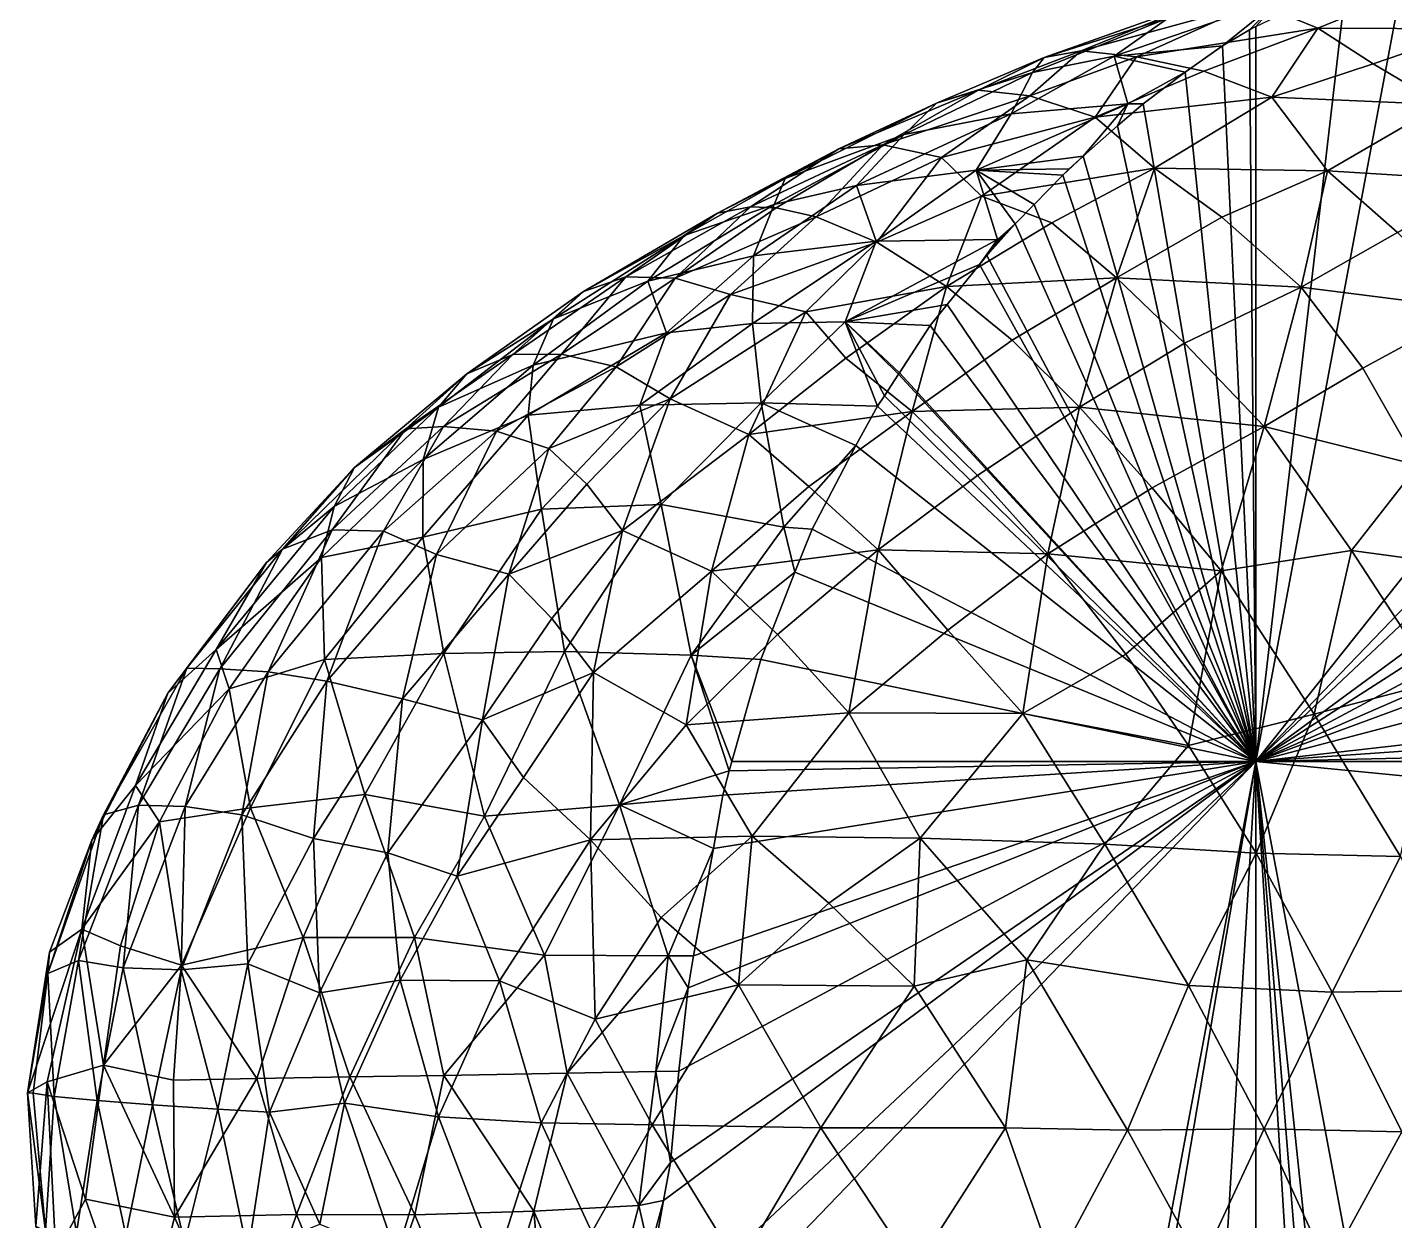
# Model space of a CAD drawing. Extents: x 373697 to 374058, y 6959904 to 6960301.
# Drawn here: x 373979.6 to 374024.1, y 6960041.69 to 6960080.53 of the extents above; entities that cross this region are included whole.
import ezdxf

# ---------------------------------------------------------------- set-up
doc = ezdxf.new("R2010")
doc.units = 0
doc.layers.add('Bht_Fk', color=7, linetype='CONTINUOUS')

msp = doc.modelspace()

# ---------------------------------------------------------------- linework, layer by layer
at = {"layer": 'Bht_Fk'}
for points in [[(374022.524, 6960081.968, 231.517), (374024.465, 6960082.642, 231.517), (374019.579, 6960056.629, 231.517)], [(374024.465, 6960082.642, 231.517), (374037.906, 6960079.64, 231.517), (374019.579, 6960056.629, 231.517)], [(374019.579, 6960080.549, 231.517), (374022.524, 6960081.968, 231.517), (374019.579, 6960056.629, 231.517)], [(374021.604, 6960080.503, 224.586), (374025.244, 6960081.998, 227.292), (374019.596, 6960081.308, 225.586)], [(374021.604, 6960080.503, 224.586), (374026.742, 6960080.475, 226.036), (374025.244, 6960081.998, 227.292)], [(374017.961, 6960081.414, 226.845), (374012.692, 6960079.549, 225.256), (374013.896, 6960079.765, 223.89)], [(374016.737, 6960080.832, 228.178), (374012.692, 6960079.549, 225.256), (374017.961, 6960081.414, 226.845)], [(374017.961, 6960081.414, 226.845), (374013.896, 6960079.765, 223.89), (374019.596, 6960081.308, 225.586)], [(374020.387, 6960081.452, 230.885), (374018.496, 6960079.922, 231.517), (374014.977, 6960079.587, 228.913)], [(374020.387, 6960081.452, 230.885), (374014.977, 6960079.587, 228.913), (374016.737, 6960080.832, 228.178)], [(374020.387, 6960081.452, 230.885), (374019.379, 6960080.441, 231.517), (374018.496, 6960079.922, 231.517)], [(374019.579, 6960080.549, 231.517), (374019.379, 6960080.441, 231.517), (374020.387, 6960081.452, 230.885)], [(374013.896, 6960079.765, 223.89), (374015.701, 6960079.563, 222.936), (374019.596, 6960081.308, 225.586)], [(374015.701, 6960079.563, 222.936), (374021.604, 6960080.503, 224.586), (374019.596, 6960081.308, 225.586)], [(374016.737, 6960080.832, 228.178), (374012.313, 6960079.053, 226.858), (374012.692, 6960079.549, 225.256)], [(374014.977, 6960079.587, 228.913), (374012.313, 6960079.053, 226.858), (374016.737, 6960080.832, 228.178)], [(374015.701, 6960079.563, 222.936), (374017.887, 6960079.104, 222.447), (374021.604, 6960080.503, 224.586)], [(374020.108, 6960078.253, 222.137), (374021.604, 6960080.503, 224.586), (374017.887, 6960079.104, 222.447)], [(374019.579, 6960080.549, 231.517), (374019.579, 6960056.629, 231.517), (374019.379, 6960080.441, 231.517)], [(374023.404, 6960079.34, 223.916), (374021.604, 6960080.503, 224.586), (374020.108, 6960078.253, 222.137)], [(374021.604, 6960080.503, 224.586), (374023.404, 6960079.34, 223.916), (374026.742, 6960080.475, 226.036)], [(374025.634, 6960078.014, 223.735), (374026.742, 6960080.475, 226.036), (374023.404, 6960079.34, 223.916)], [(374019.379, 6960080.441, 231.517), (374019.579, 6960056.629, 231.517), (374018.496, 6960079.922, 231.517)], [(374012.692, 6960079.549, 225.256), (374010.561, 6960078.486, 222.646), (374013.896, 6960079.765, 223.89)], [(374012.233, 6960078.292, 221.459), (374013.896, 6960079.765, 223.89), (374010.561, 6960078.486, 222.646)], [(374011.624, 6960077.708, 228.38), (374014.977, 6960079.587, 228.913), (374015.416, 6960078.039, 231.169)], [(374012.313, 6960079.053, 226.858), (374014.977, 6960079.587, 228.913), (374011.624, 6960077.708, 228.38)], [(374012.233, 6960078.292, 221.459), (374015.701, 6960079.563, 222.936), (374013.896, 6960079.765, 223.89)], [(374018.496, 6960079.922, 231.517), (374017.287, 6960079.071, 231.517), (374014.977, 6960079.587, 228.913)], [(374017.287, 6960079.071, 231.517), (374015.416, 6960078.039, 231.169), (374014.977, 6960079.587, 228.913)], [(374017.287, 6960079.071, 231.517), (374018.496, 6960079.922, 231.517), (374019.579, 6960056.629, 231.517)], [(374037.906, 6960079.64, 231.517), (374039.896, 6960077.748, 231.517), (374019.579, 6960056.629, 231.517)], [(374009.194, 6960078.058, 224.254), (374010.561, 6960078.486, 222.646), (374012.692, 6960079.549, 225.256)], [(374009.194, 6960078.058, 224.254), (374012.692, 6960079.549, 225.256), (374012.313, 6960079.053, 226.858)], [(374014.356, 6960077.599, 220.573), (374015.701, 6960079.563, 222.936), (374012.233, 6960078.292, 221.459)], [(374017.887, 6960079.104, 222.447), (374015.701, 6960079.563, 222.936), (374014.356, 6960077.599, 220.573)], [(374020.108, 6960078.253, 222.137), (374025.634, 6960078.014, 223.735), (374023.404, 6960079.34, 223.916)], [(374008.143, 6960077.042, 225.634), (374012.313, 6960079.053, 226.858), (374011.624, 6960077.708, 228.38)], [(374012.313, 6960079.053, 226.858), (374008.143, 6960077.042, 225.634), (374009.194, 6960078.058, 224.254)], [(374014.356, 6960077.599, 220.573), (374020.108, 6960078.253, 222.137), (374017.887, 6960079.104, 222.447)], [(374015.912, 6960078.032, 231.517), (374015.416, 6960078.039, 231.169), (374017.287, 6960079.071, 231.517)], [(374017.287, 6960079.071, 231.517), (374019.579, 6960056.629, 231.517), (374015.912, 6960078.032, 231.517)], [(374009.194, 6960078.058, 224.254), (374006.008, 6960076.573, 221.671), (374010.561, 6960078.486, 222.646)], [(374006.008, 6960076.573, 221.671), (374007.447, 6960076.698, 220.339), (374010.561, 6960078.486, 222.646)], [(374007.447, 6960076.698, 220.339), (374012.233, 6960078.292, 221.459), (374010.561, 6960078.486, 222.646)], [(374007.447, 6960076.698, 220.339), (374009.353, 6960076.294, 219.192), (374012.233, 6960078.292, 221.459)], [(374009.353, 6960076.294, 219.192), (374014.356, 6960077.599, 220.573), (374012.233, 6960078.292, 221.459)], [(374016.284, 6960075.947, 219.526), (374020.108, 6960078.253, 222.137), (374014.356, 6960077.599, 220.573)], [(374016.284, 6960075.947, 219.526), (374021.914, 6960075.851, 221.081), (374020.108, 6960078.253, 222.137)], [(374021.914, 6960075.851, 221.081), (374025.634, 6960078.014, 223.735), (374020.108, 6960078.253, 222.137)], [(374004.264, 6960075.602, 222.755), (374006.008, 6960076.573, 221.671), (374009.194, 6960078.058, 224.254)], [(374008.143, 6960077.042, 225.634), (374004.264, 6960075.602, 222.755), (374009.194, 6960078.058, 224.254)], [(374015.416, 6960078.039, 231.169), (374013.968, 6960076.33, 231.517), (374010.484, 6960075.873, 229.346)], [(374010.484, 6960075.873, 229.346), (374011.624, 6960077.708, 228.38), (374015.416, 6960078.039, 231.169)], [(374015.416, 6960078.039, 231.169), (374015.085, 6960077.323, 231.517), (374013.968, 6960076.33, 231.517)], [(374015.912, 6960078.032, 231.517), (374015.085, 6960077.323, 231.517), (374015.416, 6960078.039, 231.169)], [(374015.912, 6960078.032, 231.517), (374019.579, 6960056.629, 231.517), (374015.085, 6960077.323, 231.517)], [(374021.914, 6960075.851, 221.081), (374027.01, 6960075.547, 222.895), (374025.634, 6960078.014, 223.735)], [(374011.624, 6960077.708, 228.38), (374010.484, 6960075.873, 229.346), (374006.589, 6960075.379, 226.427)], [(374006.589, 6960075.379, 226.427), (374008.143, 6960077.042, 225.634), (374011.624, 6960077.708, 228.38)], [(374009.353, 6960076.294, 219.192), (374010.659, 6960075.031, 217.956), (374014.356, 6960077.599, 220.573)], [(374010.659, 6960075.031, 217.956), (374016.284, 6960075.947, 219.526), (374014.356, 6960077.599, 220.573)], [(374040.766, 6960076.585, 231.517), (374019.579, 6960056.629, 231.517), (374039.896, 6960077.748, 231.517)], [(374008.143, 6960077.042, 225.634), (374003.908, 6960074.763, 224.336), (374004.264, 6960075.602, 222.755)], [(374006.589, 6960075.379, 226.427), (374003.908, 6960074.763, 224.336), (374008.143, 6960077.042, 225.634)], [(374015.085, 6960077.323, 231.517), (374019.579, 6960056.629, 231.517), (374013.968, 6960076.33, 231.517)], [(374004.264, 6960075.602, 222.755), (374002.061, 6960074.474, 220.019), (374006.008, 6960076.573, 221.671)], [(374003.14, 6960074.681, 219.037), (374006.008, 6960076.573, 221.671), (374002.061, 6960074.474, 220.019)], [(374003.14, 6960074.681, 219.037), (374007.447, 6960076.698, 220.339), (374006.008, 6960076.573, 221.671)], [(374003.14, 6960074.681, 219.037), (374003.976, 6960074.651, 218.4), (374007.447, 6960076.698, 220.339)], [(374005.278, 6960074.36, 217.566), (374007.447, 6960076.698, 220.339), (374003.976, 6960074.651, 218.4)], [(374005.278, 6960074.36, 217.566), (374009.353, 6960076.294, 219.192), (374007.447, 6960076.698, 220.339)], [(374019.579, 6960056.629, 231.517), (374040.766, 6960076.585, 231.517), (374042.714, 6960073.637, 231.517)], [(374007.247, 6960073.534, 216.557), (374009.353, 6960076.294, 219.192), (374005.278, 6960074.36, 217.566)], [(374007.247, 6960073.534, 216.557), (374010.659, 6960075.031, 217.956), (374009.353, 6960076.294, 219.192)], [(374010.484, 6960075.873, 229.346), (374013.968, 6960076.33, 231.517), (374013.512, 6960075.925, 231.517)], [(374013.512, 6960075.925, 231.517), (374013.968, 6960076.33, 231.517), (374013.307, 6960075.717, 231.517)], [(374013.968, 6960076.33, 231.517), (374019.579, 6960056.629, 231.517), (374013.307, 6960075.717, 231.517)], [(374000.976, 6960073.747, 221.782), (374002.061, 6960074.474, 220.019), (374004.264, 6960075.602, 222.755)], [(374000.976, 6960073.747, 221.782), (374004.264, 6960075.602, 222.755), (374003.908, 6960074.763, 224.336)], [(374006.589, 6960075.379, 226.427), (374010.484, 6960075.873, 229.346), (374007.23, 6960073.562, 228.669)], [(374007.23, 6960073.562, 228.669), (374010.484, 6960075.873, 229.346), (374011.172, 6960073.618, 231.467)], [(374013.512, 6960075.925, 231.517), (374013.307, 6960075.717, 231.517), (374010.484, 6960075.873, 229.346)], [(374012.368, 6960074.764, 231.517), (374011.747, 6960074.132, 231.517), (374010.484, 6960075.873, 229.346)], [(374013.307, 6960075.717, 231.517), (374012.368, 6960074.764, 231.517), (374010.484, 6960075.873, 229.346)], [(374011.747, 6960074.132, 231.517), (374011.172, 6960073.618, 231.467), (374010.484, 6960075.873, 229.346)], [(374010.659, 6960075.031, 217.956), (374012.946, 6960074.168, 217.625), (374016.284, 6960075.947, 219.526)], [(374013.307, 6960075.717, 231.517), (374019.579, 6960056.629, 231.517), (374012.368, 6960074.764, 231.517)], [(374015.044, 6960072.371, 217.083), (374016.284, 6960075.947, 219.526), (374012.946, 6960074.168, 217.625)], [(374018.479, 6960074.345, 219.12), (374016.284, 6960075.947, 219.526), (374015.044, 6960072.371, 217.083)], [(374016.284, 6960075.947, 219.526), (374018.479, 6960074.345, 219.12), (374021.914, 6960075.851, 221.081)], [(374021.063, 6960072.068, 218.921), (374021.914, 6960075.851, 221.081), (374018.479, 6960074.345, 219.12)], [(374024.194, 6960073.849, 220.909), (374021.914, 6960075.851, 221.081), (374021.063, 6960072.068, 218.921)], [(374024.194, 6960073.849, 220.909), (374027.01, 6960075.547, 222.895), (374021.914, 6960075.851, 221.081)], [(374003.236, 6960073.087, 225.722), (374006.589, 6960075.379, 226.427), (374007.23, 6960073.562, 228.669)], [(374003.908, 6960074.763, 224.336), (374006.589, 6960075.379, 226.427), (374003.236, 6960073.087, 225.722)], [(373999.791, 6960072.262, 223.012), (374003.908, 6960074.763, 224.336), (374003.236, 6960073.087, 225.722)], [(373999.791, 6960072.262, 223.012), (374000.976, 6960073.747, 221.782), (374003.908, 6960074.763, 224.336)], [(374009.515, 6960072.089, 215.711), (374010.659, 6960075.031, 217.956), (374007.247, 6960073.534, 216.557)], [(374012.946, 6960074.168, 217.625), (374010.659, 6960075.031, 217.956), (374009.515, 6960072.089, 215.711)], [(374019.579, 6960056.629, 231.517), (374011.747, 6960074.132, 231.517), (374012.368, 6960074.764, 231.517)], [(374000.976, 6960073.747, 221.782), (373997.699, 6960071.926, 219.185), (374002.061, 6960074.474, 220.019)], [(373997.699, 6960071.926, 219.185), (373999.074, 6960072.402, 217.755), (374002.061, 6960074.474, 220.019)], [(373999.074, 6960072.402, 217.755), (374003.14, 6960074.681, 219.037), (374002.061, 6960074.474, 220.019)], [(373999.074, 6960072.402, 217.755), (374000.688, 6960072.368, 216.518), (374003.14, 6960074.681, 219.037)], [(374003.976, 6960074.651, 218.4), (374003.14, 6960074.681, 219.037), (374000.688, 6960072.368, 216.518)], [(374000.688, 6960072.368, 216.518), (374005.278, 6960074.36, 217.566), (374003.976, 6960074.651, 218.4)], [(374002.488, 6960071.834, 215.385), (374005.278, 6960074.36, 217.566), (374000.688, 6960072.368, 216.518)], [(374002.488, 6960071.834, 215.385), (374007.247, 6960073.534, 216.557), (374005.278, 6960074.36, 217.566)], [(374015.044, 6960072.371, 217.083), (374021.063, 6960072.068, 218.921), (374018.479, 6960074.345, 219.12)], [(374009.515, 6960072.089, 215.711), (374015.044, 6960072.371, 217.083), (374012.946, 6960074.168, 217.625)], [(374011.747, 6960074.132, 231.517), (374010.829, 6960073.099, 231.517), (374011.194, 6960073.546, 231.517)], [(374019.579, 6960056.629, 231.517), (374010.829, 6960073.099, 231.517), (374011.747, 6960074.132, 231.517)], [(374011.4, 6960073.78, 231.517), (374011.172, 6960073.618, 231.467), (374011.747, 6960074.132, 231.517)], [(374011.747, 6960074.132, 231.517), (374011.194, 6960073.546, 231.517), (374011.4, 6960073.78, 231.517)], [(374021.063, 6960072.068, 218.921), (374026.625, 6960071.364, 220.956), (374024.194, 6960073.849, 220.909)], [(374000.976, 6960073.747, 221.782), (373999.791, 6960072.262, 223.012), (373996.729, 6960071.034, 220.488)], [(373996.729, 6960071.034, 220.488), (373997.699, 6960071.926, 219.185), (374000.976, 6960073.747, 221.782)], [(374002.488, 6960071.834, 215.385), (374004.934, 6960071.267, 214.76), (374007.247, 6960073.534, 216.557)], [(374007.23, 6960073.562, 228.669), (374006.216, 6960070.941, 229.58), (374003.199, 6960070.885, 227.415)], [(374003.199, 6960070.885, 227.415), (374003.236, 6960073.087, 225.722), (374007.23, 6960073.562, 228.669)], [(374009.515, 6960072.089, 215.711), (374007.247, 6960073.534, 216.557), (374004.934, 6960071.267, 214.76)], [(374011.172, 6960073.618, 231.467), (374010.589, 6960072.804, 231.517), (374006.216, 6960070.941, 229.58)], [(374006.216, 6960070.941, 229.58), (374007.23, 6960073.562, 228.669), (374011.172, 6960073.618, 231.467)], [(374010.589, 6960072.804, 231.517), (374011.172, 6960073.618, 231.467), (374010.829, 6960073.099, 231.517)], [(374010.829, 6960073.099, 231.517), (374011.172, 6960073.618, 231.467), (374011.194, 6960073.546, 231.517)], [(374011.4, 6960073.78, 231.517), (374011.244, 6960073.611, 231.517), (374011.172, 6960073.618, 231.467)], [(374011.244, 6960073.611, 231.517), (374011.194, 6960073.546, 231.517), (374011.172, 6960073.618, 231.467)], [(374011.4, 6960073.78, 231.517), (374011.194, 6960073.546, 231.517), (374011.244, 6960073.611, 231.517)], [(374043.536, 6960072.014, 231.517), (374019.579, 6960056.629, 231.517), (374042.714, 6960073.637, 231.517)], [(374000.403, 6960070.584, 225.336), (373999.791, 6960072.262, 223.012), (374003.236, 6960073.087, 225.722)], [(374000.403, 6960070.584, 225.336), (374003.236, 6960073.087, 225.722), (374003.199, 6960070.885, 227.415)], [(374019.579, 6960056.629, 231.517), (374010.589, 6960072.804, 231.517), (374010.829, 6960073.099, 231.517)], [(374006.216, 6960070.941, 229.58), (374010.589, 6960072.804, 231.517), (374009.539, 6960071.504, 231.517)], [(374019.579, 6960056.629, 231.517), (374009.539, 6960071.504, 231.517), (374010.589, 6960072.804, 231.517)], [(373999.074, 6960072.402, 217.755), (373995.405, 6960069.877, 216.323), (373996.988, 6960069.886, 215.075)], [(373999.074, 6960072.402, 217.755), (373997.699, 6960071.926, 219.185), (373995.405, 6960069.877, 216.323)], [(373996.061, 6960069.536, 221.908), (373999.791, 6960072.262, 223.012), (374000.403, 6960070.584, 225.336)], [(373996.729, 6960071.034, 220.488), (373999.791, 6960072.262, 223.012), (373996.061, 6960069.536, 221.908)], [(374000.688, 6960072.368, 216.518), (373999.074, 6960072.402, 217.755), (373996.988, 6960069.886, 215.075)], [(374000.688, 6960072.368, 216.518), (373996.988, 6960069.886, 215.075), (373998.765, 6960069.472, 213.948)], [(374000.688, 6960072.368, 216.518), (373998.765, 6960069.472, 213.948), (374002.488, 6960071.834, 215.385)], [(374004.934, 6960071.267, 214.76), (374006.234, 6960069.757, 213.853), (374009.515, 6960072.089, 215.711)], [(374006.234, 6960069.757, 213.853), (374008.393, 6960068.028, 213.321), (374009.515, 6960072.089, 215.711)], [(374008.393, 6960068.028, 213.321), (374011.657, 6960070.342, 215.169), (374009.515, 6960072.089, 215.711)], [(374011.657, 6960070.342, 215.169), (374015.044, 6960072.371, 217.083), (374009.515, 6960072.089, 215.711)], [(374011.657, 6960070.342, 215.169), (374013.842, 6960068.159, 214.832), (374015.044, 6960072.371, 217.083)], [(374013.842, 6960068.159, 214.832), (374017.263, 6960070.248, 216.783), (374015.044, 6960072.371, 217.083)], [(374015.044, 6960072.371, 217.083), (374017.263, 6960070.248, 216.783), (374021.063, 6960072.068, 218.921)], [(374017.263, 6960070.248, 216.783), (374019.857, 6960067.538, 216.768), (374021.063, 6960072.068, 218.921)], [(374019.857, 6960067.538, 216.768), (374023.064, 6960069.435, 218.711), (374021.063, 6960072.068, 218.921)], [(374023.064, 6960069.435, 218.711), (374026.625, 6960071.364, 220.956), (374021.063, 6960072.068, 218.921)], [(373997.699, 6960071.926, 219.185), (373993.906, 6960069.246, 217.987), (373995.405, 6960069.877, 216.323)], [(373997.699, 6960071.926, 219.185), (373996.729, 6960071.034, 220.488), (373993.906, 6960069.246, 217.987)], [(374002.488, 6960071.834, 215.385), (373998.765, 6960069.472, 213.948), (374000.523, 6960068.435, 212.863)], [(374004.934, 6960071.267, 214.76), (374002.488, 6960071.834, 215.385), (374000.523, 6960068.435, 212.863)], [(374044.346, 6960069.85, 231.517), (374019.579, 6960056.629, 231.517), (374043.536, 6960072.014, 231.517)], [(374003.077, 6960067.275, 212.142), (374004.934, 6960071.267, 214.76), (374000.523, 6960068.435, 212.863)], [(374003.077, 6960067.275, 212.142), (374006.234, 6960069.757, 213.853), (374004.934, 6960071.267, 214.76)], [(374006.216, 6960070.941, 229.58), (374009.539, 6960071.504, 231.517), (374008.987, 6960070.821, 231.517)], [(374019.579, 6960056.629, 231.517), (374008.987, 6960070.821, 231.517), (374009.539, 6960071.504, 231.517)], [(374023.064, 6960069.435, 218.711), (374024.867, 6960066.275, 218.577), (374026.625, 6960071.364, 220.956)], [(373996.729, 6960071.034, 220.488), (373992.976, 6960068.16, 219.335), (373993.906, 6960069.246, 217.987)], [(373996.061, 6960069.536, 221.908), (373992.976, 6960068.16, 219.335), (373996.729, 6960071.034, 220.488)], [(373999.538, 6960068.231, 226.14), (374003.199, 6960070.885, 227.415), (374003.483, 6960068.305, 228.976)], [(373999.538, 6960068.231, 226.14), (374000.403, 6960070.584, 225.336), (374003.199, 6960070.885, 227.415)], [(374003.483, 6960068.305, 228.976), (374003.199, 6960070.885, 227.415), (374006.216, 6960070.941, 229.58)], [(374006.216, 6960070.941, 229.58), (374007.265, 6960068.198, 231.517), (374003.483, 6960068.305, 228.976)], [(374006.216, 6960070.941, 229.58), (374007.498, 6960068.536, 231.517), (374007.265, 6960068.198, 231.517)], [(374007.955, 6960069.238, 231.517), (374007.498, 6960068.536, 231.517), (374006.216, 6960070.941, 229.58)], [(374007.983, 6960069.28, 231.517), (374007.955, 6960069.238, 231.517), (374006.216, 6960070.941, 229.58)], [(374008.987, 6960070.821, 231.517), (374007.983, 6960069.28, 231.517), (374006.216, 6960070.941, 229.58)], [(374019.579, 6960056.629, 231.517), (374007.983, 6960069.28, 231.517), (374008.987, 6960070.821, 231.517)], [(373995.903, 6960067.9, 223.253), (374000.403, 6960070.584, 225.336), (373999.538, 6960068.231, 226.14)], [(373995.903, 6960067.9, 223.253), (373996.061, 6960069.536, 221.908), (374000.403, 6960070.584, 225.336)], [(374011.657, 6960070.342, 215.169), (374008.393, 6960068.028, 213.321), (374013.842, 6960068.159, 214.832)], [(374019.857, 6960067.538, 216.768), (374017.263, 6960070.248, 216.783), (374013.842, 6960068.159, 214.832)], [(373995.405, 6960069.877, 216.323), (373991.918, 6960067.46, 215.965), (373993.144, 6960067.54, 214.491)], [(373993.906, 6960069.246, 217.987), (373991.918, 6960067.46, 215.965), (373995.405, 6960069.877, 216.323)], [(373996.988, 6960069.886, 215.075), (373993.144, 6960067.54, 214.491), (373994.866, 6960067.385, 213.284)], [(373995.405, 6960069.877, 216.323), (373993.144, 6960067.54, 214.491), (373996.988, 6960069.886, 215.075)], [(373996.988, 6960069.886, 215.075), (373994.866, 6960067.385, 213.284), (373998.765, 6960069.472, 213.948)], [(374045.063, 6960067.743, 231.517), (374019.579, 6960056.629, 231.517), (374044.346, 6960069.85, 231.517)], [(373996.061, 6960069.536, 221.908), (373995.903, 6960067.9, 223.253), (373992.483, 6960066.458, 220.843)], [(373992.976, 6960068.16, 219.335), (373996.061, 6960069.536, 221.908), (373992.483, 6960066.458, 220.843)], [(373998.765, 6960069.472, 213.948), (373994.866, 6960067.385, 213.284), (373996.568, 6960066.823, 212.249)], [(373998.765, 6960069.472, 213.948), (373996.568, 6960066.823, 212.249), (374000.523, 6960068.435, 212.863)], [(374006.234, 6960069.757, 213.853), (374003.077, 6960067.275, 212.142), (374008.393, 6960068.028, 213.321)], [(374019.857, 6960067.538, 216.768), (374024.867, 6960066.275, 218.577), (374023.064, 6960069.435, 218.711)], [(373993.906, 6960069.246, 217.987), (373992.976, 6960068.16, 219.335), (373990.249, 6960066.196, 216.811)], [(373991.918, 6960067.46, 215.965), (373993.906, 6960069.246, 217.987), (373990.249, 6960066.196, 216.811)], [(374019.579, 6960056.629, 231.517), (374007.498, 6960068.536, 231.517), (374007.955, 6960069.238, 231.517)], [(374007.983, 6960069.28, 231.517), (374019.579, 6960056.629, 231.517), (374007.955, 6960069.238, 231.517)], [(374019.579, 6960056.629, 231.517), (374007.265, 6960068.198, 231.517), (374007.498, 6960068.536, 231.517)], [(373992.976, 6960068.16, 219.335), (373992.483, 6960066.458, 220.843), (373989.582, 6960064.935, 218.281)], [(373990.249, 6960066.196, 216.811), (373992.976, 6960068.16, 219.335), (373989.582, 6960064.935, 218.281)], [(373995.903, 6960067.9, 223.253), (373999.538, 6960068.231, 226.14), (373996.331, 6960064.843, 225.253)], [(373999.538, 6960068.231, 226.14), (374000.232, 6960064.996, 228.023), (373996.331, 6960064.843, 225.253)], [(374000.523, 6960068.435, 212.863), (373996.568, 6960066.823, 212.249), (373997.81, 6960065.653, 211.226)], [(373998.975, 6960064.148, 210.342), (374000.523, 6960068.435, 212.863), (373997.81, 6960065.653, 211.226)], [(374003.077, 6960067.275, 212.142), (374000.523, 6960068.435, 212.863), (373998.975, 6960064.148, 210.342)], [(373999.538, 6960068.231, 226.14), (374003.483, 6960068.305, 228.976), (374000.232, 6960064.996, 228.023)], [(374003.483, 6960068.305, 228.976), (374004.222, 6960064.257, 230.925), (374000.232, 6960064.996, 228.023)], [(374003.077, 6960067.275, 212.142), (374005.039, 6960065.581, 211.55), (374008.393, 6960068.028, 213.321)], [(374007.265, 6960068.198, 231.517), (374006.567, 6960066.918, 231.517), (374003.483, 6960068.305, 228.976)], [(374006.567, 6960066.918, 231.517), (374004.222, 6960064.257, 230.925), (374003.483, 6960068.305, 228.976)], [(374008.393, 6960068.028, 213.321), (374005.039, 6960065.581, 211.55), (374007.296, 6960063.52, 211.225)], [(374007.265, 6960068.198, 231.517), (374019.579, 6960056.629, 231.517), (374006.567, 6960066.918, 231.517)], [(374010.523, 6960065.942, 212.965), (374008.393, 6960068.028, 213.321), (374007.296, 6960063.52, 211.225)], [(374013.842, 6960068.159, 214.832), (374008.393, 6960068.028, 213.321), (374010.523, 6960065.942, 212.965)], [(374013.842, 6960068.159, 214.832), (374010.523, 6960065.942, 212.965), (374012.81, 6960063.394, 212.843)], [(374016.214, 6960065.537, 214.715), (374013.842, 6960068.159, 214.832), (374012.81, 6960063.394, 212.843)], [(374019.857, 6960067.538, 216.768), (374013.842, 6960068.159, 214.832), (374016.214, 6960065.537, 214.715)], [(373996.331, 6960064.843, 225.253), (373992.468, 6960063.932, 222.492), (373995.903, 6960067.9, 223.253)], [(373992.483, 6960066.458, 220.843), (373995.903, 6960067.9, 223.253), (373992.468, 6960063.932, 222.492)], [(374045.375, 6960066.141, 231.517), (374019.579, 6960056.629, 231.517), (374045.063, 6960067.743, 231.517)], [(373991.918, 6960067.46, 215.965), (373987.905, 6960063.542, 214.354), (373989.523, 6960064.174, 213.187)], [(373991.918, 6960067.46, 215.965), (373990.249, 6960066.196, 216.811), (373987.905, 6960063.542, 214.354)], [(373993.144, 6960067.54, 214.491), (373989.523, 6960064.174, 213.187), (373991.193, 6960064.126, 212.004)], [(373993.144, 6960067.54, 214.491), (373991.918, 6960067.46, 215.965), (373989.523, 6960064.174, 213.187)], [(373994.866, 6960067.385, 213.284), (373993.144, 6960067.54, 214.491), (373991.193, 6960064.126, 212.004)], [(373994.866, 6960067.385, 213.284), (373991.193, 6960064.126, 212.004), (373992.918, 6960063.367, 210.719)], [(373996.568, 6960066.823, 212.249), (373994.866, 6960067.385, 213.284), (373992.918, 6960063.367, 210.719)], [(374003.077, 6960067.275, 212.142), (373998.975, 6960064.148, 210.342), (374001.865, 6960062.823, 209.914)], [(374003.077, 6960067.275, 212.142), (374001.865, 6960062.823, 209.914), (374005.039, 6960065.581, 211.55)], [(374016.214, 6960065.537, 214.715), (374018.459, 6960062.834, 214.878), (374019.857, 6960067.538, 216.768)], [(374019.857, 6960067.538, 216.768), (374018.459, 6960062.834, 214.878), (374022.697, 6960063.497, 216.904)], [(374019.857, 6960067.538, 216.768), (374022.697, 6960063.497, 216.904), (374024.867, 6960066.275, 218.577)], [(373995.273, 6960062.73, 209.835), (373996.568, 6960066.823, 212.249), (373992.918, 6960063.367, 210.719)], [(373997.81, 6960065.653, 211.226), (373996.568, 6960066.823, 212.249), (373995.273, 6960062.73, 209.835)], [(374006.567, 6960066.918, 231.517), (374005.148, 6960064.199, 231.517), (374004.222, 6960064.257, 230.925)], [(374006.567, 6960066.918, 231.517), (374019.579, 6960056.629, 231.517), (374005.148, 6960064.199, 231.517)], [(373992.483, 6960066.458, 220.843), (373992.468, 6960063.932, 222.492), (373989.167, 6960063.268, 219.451)], [(373992.483, 6960066.458, 220.843), (373989.167, 6960063.268, 219.451), (373989.582, 6960064.935, 218.281)], [(374028.17, 6960062.766, 219.442), (374024.867, 6960066.275, 218.577), (374022.697, 6960063.497, 216.904)], [(373989.582, 6960064.935, 218.281), (373987.383, 6960063.108, 216.265), (373990.249, 6960066.196, 216.811)], [(373987.905, 6960063.542, 214.354), (373990.249, 6960066.196, 216.811), (373987.383, 6960063.108, 216.265)], [(374010.523, 6960065.942, 212.965), (374007.296, 6960063.52, 211.225), (374012.81, 6960063.394, 212.843)], [(374045.871, 6960063.521, 231.517), (374019.579, 6960056.629, 231.517), (374045.375, 6960066.141, 231.517)], [(373997.81, 6960065.653, 211.226), (373995.273, 6960062.73, 209.835), (373998.975, 6960064.148, 210.342)], [(374005.039, 6960065.581, 211.55), (374001.865, 6960062.823, 209.914), (374007.296, 6960063.52, 211.225)], [(374018.459, 6960062.834, 214.878), (374016.214, 6960065.537, 214.715), (374012.81, 6960063.394, 212.843)], [(373989.582, 6960064.935, 218.281), (373989.167, 6960063.268, 219.451), (373985.748, 6960060.272, 217.056)], [(373987.383, 6960063.108, 216.265), (373989.582, 6960064.935, 218.281), (373985.748, 6960060.272, 217.056)], [(373996.331, 6960064.843, 225.253), (374000.232, 6960064.996, 228.023), (373997.085, 6960060.21, 227.233)], [(374000.232, 6960064.996, 228.023), (374001.2, 6960060.088, 230.03), (373997.085, 6960060.21, 227.233)], [(374000.232, 6960064.996, 228.023), (374004.222, 6960064.257, 230.925), (374001.2, 6960060.088, 230.03)], [(373992.468, 6960063.932, 222.492), (373996.331, 6960064.843, 225.253), (373993.159, 6960060.149, 224.426)], [(373996.331, 6960064.843, 225.253), (373997.085, 6960060.21, 227.233), (373993.159, 6960060.149, 224.426)], [(373989.523, 6960064.174, 213.187), (373985.865, 6960059.645, 211.755), (373987.44, 6960059.548, 210.505)], [(373987.905, 6960063.542, 214.354), (373985.865, 6960059.645, 211.755), (373989.523, 6960064.174, 213.187)], [(373991.193, 6960064.126, 212.004), (373989.523, 6960064.174, 213.187), (373987.44, 6960059.548, 210.505)], [(373991.193, 6960064.126, 212.004), (373987.44, 6960059.548, 210.505), (373989.351, 6960059.248, 209.422)], [(373992.918, 6960063.367, 210.719), (373991.193, 6960064.126, 212.004), (373989.351, 6960059.248, 209.422)], [(373998.975, 6960064.148, 210.342), (373995.273, 6960062.73, 209.835), (373996.667, 6960061.286, 209.007)], [(373998.975, 6960064.148, 210.342), (373996.667, 6960061.286, 209.007), (373998.029, 6960059.526, 208.331)], [(373998.029, 6960059.526, 208.331), (374001.865, 6960062.823, 209.914), (373998.975, 6960064.148, 210.342)], [(374004.222, 6960064.257, 230.925), (374004.582, 6960062.795, 231.517), (374001.2, 6960060.088, 230.03)], [(374005.148, 6960064.199, 231.517), (374004.582, 6960062.795, 231.517), (374004.222, 6960064.257, 230.925)], [(374019.579, 6960056.629, 231.517), (374004.582, 6960062.795, 231.517), (374005.148, 6960064.199, 231.517)], [(373989.167, 6960063.268, 219.451), (373992.468, 6960063.932, 222.492), (373989.271, 6960059.954, 221.317)], [(373992.468, 6960063.932, 222.492), (373993.159, 6960060.149, 224.426), (373989.271, 6960059.954, 221.317)], [(373987.905, 6960063.542, 214.354), (373984.789, 6960059.671, 213.532), (373985.865, 6960059.645, 211.755)], [(373987.905, 6960063.542, 214.354), (373987.383, 6960063.108, 216.265), (373984.789, 6960059.671, 213.532)], [(373985.748, 6960060.272, 217.056), (373989.167, 6960063.268, 219.451), (373986.166, 6960058.996, 218.589)], [(373989.271, 6960059.954, 221.317), (373986.166, 6960058.996, 218.589), (373989.167, 6960063.268, 219.451)], [(373991.808, 6960058.672, 208.443), (373992.918, 6960063.367, 210.719), (373989.351, 6960059.248, 209.422)], [(373995.273, 6960062.73, 209.835), (373992.918, 6960063.367, 210.719), (373991.808, 6960058.672, 208.443)], [(374007.296, 6960063.52, 211.225), (374001.865, 6960062.823, 209.914), (374004.018, 6960060.764, 209.528)], [(374004.018, 6960060.764, 209.528), (374006.338, 6960058.221, 209.37), (374007.296, 6960063.52, 211.225)], [(374007.296, 6960063.52, 211.225), (374006.338, 6960058.221, 209.37), (374009.56, 6960060.908, 211.038)], [(374012.81, 6960063.394, 212.843), (374007.296, 6960063.52, 211.225), (374009.56, 6960060.908, 211.038)], [(374009.56, 6960060.908, 211.038), (374012.004, 6960058.199, 211.234), (374012.81, 6960063.394, 212.843)], [(374012.81, 6960063.394, 212.843), (374012.004, 6960058.199, 211.234), (374015.354, 6960060.124, 212.954)], [(374018.459, 6960062.834, 214.878), (374012.81, 6960063.394, 212.843), (374015.354, 6960060.124, 212.954)], [(374022.697, 6960063.497, 216.904), (374018.459, 6960062.834, 214.878), (374021.484, 6960058.175, 215.351)], [(374046.284, 6960059.661, 231.517), (374019.579, 6960056.629, 231.517), (374045.871, 6960063.521, 231.517)], [(374025.489, 6960059.225, 217.49), (374022.697, 6960063.497, 216.904), (374021.484, 6960058.175, 215.351)], [(374028.17, 6960062.766, 219.442), (374022.697, 6960063.497, 216.904), (374025.489, 6960059.225, 217.49)], [(373984.176, 6960058.855, 215.107), (373987.383, 6960063.108, 216.265), (373985.748, 6960060.272, 217.056)], [(373987.383, 6960063.108, 216.265), (373984.176, 6960058.855, 215.107), (373984.789, 6960059.671, 213.532)], [(373994.415, 6960057.989, 207.806), (373995.273, 6960062.73, 209.835), (373991.808, 6960058.672, 208.443)], [(373996.667, 6960061.286, 209.007), (373995.273, 6960062.73, 209.835), (373994.415, 6960057.989, 207.806)], [(374001.865, 6960062.823, 209.914), (373998.029, 6960059.526, 208.331), (374001.045, 6960057.83, 208.106)], [(374004.018, 6960060.764, 209.528), (374001.865, 6960062.823, 209.914), (374001.045, 6960057.83, 208.106)], [(374001.2, 6960060.088, 230.03), (374004.582, 6960062.795, 231.517), (374003.476, 6960059.95, 231.517)], [(374019.579, 6960056.629, 231.517), (374003.476, 6960059.95, 231.517), (374004.582, 6960062.795, 231.517)], [(374018.459, 6960062.834, 214.878), (374015.354, 6960060.124, 212.954), (374017.397, 6960057.154, 213.28)], [(374018.459, 6960062.834, 214.878), (374017.397, 6960057.154, 213.28), (374021.484, 6960058.175, 215.351)], [(373996.667, 6960061.286, 209.007), (373994.415, 6960057.989, 207.806), (373998.029, 6960059.526, 208.331)], [(374009.56, 6960060.908, 211.038), (374006.338, 6960058.221, 209.37), (374012.004, 6960058.199, 211.234)], [(374004.018, 6960060.764, 209.528), (374001.045, 6960057.83, 208.106), (374006.338, 6960058.221, 209.37)], [(373985.748, 6960060.272, 217.056), (373986.166, 6960058.996, 218.589), (373983.117, 6960055.851, 216.185)], [(373984.176, 6960058.855, 215.107), (373985.748, 6960060.272, 217.056), (373983.117, 6960055.851, 216.185)], [(373989.271, 6960059.954, 221.317), (373993.159, 6960060.149, 224.426), (373990.587, 6960055.557, 223.501)], [(373993.159, 6960060.149, 224.426), (373994.477, 6960054.858, 226.361), (373990.587, 6960055.557, 223.501)], [(373993.159, 6960060.149, 224.426), (373997.085, 6960060.21, 227.233), (373994.477, 6960054.858, 226.361)], [(373997.085, 6960060.21, 227.233), (373998.869, 6960055.217, 229.319), (373994.477, 6960054.858, 226.361)], [(373997.085, 6960060.21, 227.233), (374001.2, 6960060.088, 230.03), (373998.869, 6960055.217, 229.319)], [(374002.441, 6960056.328, 231.517), (373998.869, 6960055.217, 229.319), (374001.2, 6960060.088, 230.03)], [(374002.528, 6960056.629, 231.517), (374002.441, 6960056.328, 231.517), (374001.2, 6960060.088, 230.03)], [(374003.476, 6960059.95, 231.517), (374002.528, 6960056.629, 231.517), (374001.2, 6960060.088, 230.03)], [(374017.397, 6960057.154, 213.28), (374015.354, 6960060.124, 212.954), (374012.004, 6960058.199, 211.234)], [(373984.789, 6960059.671, 213.532), (373984.176, 6960058.855, 215.107), (373982.081, 6960054.901, 212.597)], [(373983.218, 6960055.216, 210.894), (373984.789, 6960059.671, 213.532), (373982.081, 6960054.901, 212.597)], [(373984.789, 6960059.671, 213.532), (373983.218, 6960055.216, 210.894), (373985.865, 6960059.645, 211.755)], [(373985.865, 6960059.645, 211.755), (373983.218, 6960055.216, 210.894), (373984.737, 6960055.166, 209.614)], [(373985.865, 6960059.645, 211.755), (373984.737, 6960055.166, 209.614), (373987.44, 6960059.548, 210.505)], [(373986.166, 6960058.996, 218.589), (373989.271, 6960059.954, 221.317), (373986.861, 6960055.119, 220.632)], [(373989.271, 6960059.954, 221.317), (373990.587, 6960055.557, 223.501), (373986.861, 6960055.119, 220.632)], [(374019.579, 6960056.629, 231.517), (374002.528, 6960056.629, 231.517), (374003.476, 6960059.95, 231.517)], [(374046.375, 6960058.511, 231.517), (374019.579, 6960056.629, 231.517), (374046.284, 6960059.661, 231.517)], [(373987.44, 6960059.548, 210.505), (373984.737, 6960055.166, 209.614), (373986.58, 6960054.891, 208.499)], [(373989.351, 6960059.248, 209.422), (373987.44, 6960059.548, 210.505), (373986.58, 6960054.891, 208.499)], [(373988.907, 6960054.125, 207.412), (373989.351, 6960059.248, 209.422), (373986.58, 6960054.891, 208.499)], [(373989.351, 6960059.248, 209.422), (373988.907, 6960054.125, 207.412), (373991.808, 6960058.672, 208.443)], [(373994.415, 6960057.989, 207.806), (373995.743, 6960056.108, 207.143), (373998.029, 6960059.526, 208.331)], [(373998.029, 6960059.526, 208.331), (373995.743, 6960056.108, 207.143), (373997.93, 6960054.081, 206.756)], [(373997.93, 6960054.081, 206.756), (374001.045, 6960057.83, 208.106), (373998.029, 6960059.526, 208.331)], [(374021.484, 6960058.175, 215.351), (374024.292, 6960053.545, 216.244), (374025.489, 6960059.225, 217.49)], [(373984.176, 6960058.855, 215.107), (373983.117, 6960055.851, 216.185), (373981.701, 6960054.069, 214.4)], [(373984.176, 6960058.855, 215.107), (373981.701, 6960054.069, 214.4), (373982.081, 6960054.901, 212.597)], [(373983.117, 6960055.851, 216.185), (373986.166, 6960058.996, 218.589), (373983.895, 6960054.667, 217.859)], [(373983.895, 6960054.667, 217.859), (373986.166, 6960058.996, 218.589), (373986.861, 6960055.119, 220.632)], [(373991.333, 6960053.658, 206.758), (373991.808, 6960058.672, 208.443), (373988.907, 6960054.125, 207.412)], [(373991.333, 6960053.658, 206.758), (373994.415, 6960057.989, 207.806), (373991.808, 6960058.672, 208.443)], [(374001.045, 6960057.83, 208.106), (374003.194, 6960054.206, 207.677), (374006.338, 6960058.221, 209.37)], [(374006.338, 6960058.221, 209.37), (374003.194, 6960054.206, 207.677), (374008.654, 6960054.141, 209.252)], [(374006.338, 6960058.221, 209.37), (374008.654, 6960054.141, 209.252), (374012.004, 6960058.199, 211.234)], [(374046.386, 6960057.247, 231.517), (374019.579, 6960056.629, 231.517), (374046.375, 6960058.511, 231.517)], [(373993.591, 6960052.896, 206.371), (373994.415, 6960057.989, 207.806), (373991.333, 6960053.658, 206.758)], [(373994.415, 6960057.989, 207.806), (373993.591, 6960052.896, 206.371), (373995.743, 6960056.108, 207.143)], [(373997.93, 6960054.081, 206.756), (374003.194, 6960054.206, 207.677), (374001.045, 6960057.83, 208.106)], [(374012.004, 6960058.199, 211.234), (374008.654, 6960054.141, 209.252), (374014.67, 6960053.94, 211.584)], [(374017.397, 6960057.154, 213.28), (374012.004, 6960058.199, 211.234), (374014.67, 6960053.94, 211.584)], [(374017.397, 6960057.154, 213.28), (374019.591, 6960053.645, 213.838), (374021.484, 6960058.175, 215.351)], [(374021.484, 6960058.175, 215.351), (374019.591, 6960053.645, 213.838), (374024.292, 6960053.545, 216.244)], [(374019.591, 6960053.645, 213.838), (374017.397, 6960057.154, 213.28), (374014.67, 6960053.94, 211.584)], [(374046.389, 6960056.629, 231.517), (374019.579, 6960056.629, 231.517), (374046.386, 6960057.247, 231.517)], [(374014.849, 6960031.391, 231.517), (373997.91, 6960034.105, 231.517), (374019.579, 6960056.629, 231.517)], [(373997.91, 6960034.105, 231.517), (373999.492, 6960037.771, 231.517), (374019.579, 6960056.629, 231.517)], [(373999.492, 6960037.771, 231.517), (374000.302, 6960042.345, 231.517), (374019.579, 6960056.629, 231.517)], [(374000.302, 6960042.345, 231.517), (374000.536, 6960043.58, 231.517), (374019.579, 6960056.629, 231.517)], [(374000.536, 6960043.58, 231.517), (374000.807, 6960046.555, 231.517), (374019.579, 6960056.629, 231.517)], [(374000.807, 6960046.555, 231.517), (374001.102, 6960049.27, 231.517), (374019.579, 6960056.629, 231.517)], [(374001.102, 6960049.27, 231.517), (374001.285, 6960050.311, 231.517), (374019.579, 6960056.629, 231.517)], [(374001.285, 6960050.311, 231.517), (374001.933, 6960053.797, 231.517), (374019.579, 6960056.629, 231.517)], [(374001.933, 6960053.797, 231.517), (374002.235, 6960055.536, 231.517), (374019.579, 6960056.629, 231.517)], [(374002.235, 6960055.536, 231.517), (374002.441, 6960056.328, 231.517), (374019.579, 6960056.629, 231.517)], [(374002.441, 6960056.328, 231.517), (374002.528, 6960056.629, 231.517), (374019.579, 6960056.629, 231.517)], [(374014.849, 6960031.391, 231.517), (374019.579, 6960056.629, 231.517), (374015.335, 6960031.554, 231.517)], [(374015.335, 6960031.554, 231.517), (374019.579, 6960056.629, 231.517), (374018.123, 6960032.257, 231.517)], [(374018.123, 6960032.257, 231.517), (374019.579, 6960056.629, 231.517), (374019.579, 6960032.285, 231.517)], [(374021.085, 6960032.314, 231.517), (374019.579, 6960032.285, 231.517), (374019.579, 6960056.629, 231.517)], [(374021.568, 6960032.291, 231.517), (374021.085, 6960032.314, 231.517), (374019.579, 6960056.629, 231.517)], [(374022.164, 6960032.087, 231.517), (374021.568, 6960032.291, 231.517), (374019.579, 6960056.629, 231.517)], [(374024.385, 6960031.135, 231.517), (374022.164, 6960032.087, 231.517), (374019.579, 6960056.629, 231.517)], [(374019.579, 6960056.629, 231.517), (374046.399, 6960054.018, 231.517), (374024.385, 6960031.135, 231.517)], [(374019.579, 6960056.629, 231.517), (374046.389, 6960056.629, 231.517), (374046.399, 6960054.018, 231.517)], [(373995.743, 6960056.108, 207.143), (373993.591, 6960052.896, 206.371), (373997.93, 6960054.081, 206.756)], [(374002.441, 6960056.328, 231.517), (374002.235, 6960055.536, 231.517), (373998.869, 6960055.217, 229.319)], [(373983.117, 6960055.851, 216.185), (373983.895, 6960054.667, 217.859), (373981.37, 6960051.171, 215.727)], [(373981.701, 6960054.069, 214.4), (373983.117, 6960055.851, 216.185), (373981.37, 6960051.171, 215.727)], [(373990.587, 6960055.557, 223.501), (373988.573, 6960050.9, 222.597), (373986.861, 6960055.119, 220.632)], [(373990.587, 6960055.557, 223.501), (373992.2, 6960050.904, 225.158), (373988.573, 6960050.9, 222.597)], [(373994.477, 6960054.858, 226.361), (373992.2, 6960050.904, 225.158), (373990.587, 6960055.557, 223.501)], [(373983.218, 6960055.216, 210.894), (373982.081, 6960054.901, 212.597), (373981.258, 6960050.159, 210.427)], [(373982.715, 6960049.912, 209.058), (373983.218, 6960055.216, 210.894), (373981.258, 6960050.159, 210.427)], [(373983.218, 6960055.216, 210.894), (373982.715, 6960049.912, 209.058), (373984.737, 6960055.166, 209.614)], [(373984.737, 6960055.166, 209.614), (373982.715, 6960049.912, 209.058), (373984.607, 6960049.855, 207.908)], [(373984.619, 6960050.006, 219.595), (373983.895, 6960054.667, 217.859), (373986.861, 6960055.119, 220.632)], [(373984.737, 6960055.166, 209.614), (373984.607, 6960049.855, 207.908), (373986.58, 6960054.891, 208.499)], [(373986.861, 6960055.119, 220.632), (373988.573, 6960050.9, 222.597), (373984.619, 6960050.006, 219.595)], [(373994.477, 6960054.858, 226.361), (373998.869, 6960055.217, 229.319), (373996.43, 6960050.324, 228.127)], [(374000.452, 6960050.31, 230.937), (373996.43, 6960050.324, 228.127), (373998.869, 6960055.217, 229.319)], [(374001.933, 6960053.797, 231.517), (373998.869, 6960055.217, 229.319), (374002.235, 6960055.536, 231.517)], [(374001.933, 6960053.797, 231.517), (374000.452, 6960050.31, 230.937), (373998.869, 6960055.217, 229.319)], [(373982.081, 6960054.901, 212.597), (373981.701, 6960054.069, 214.4), (373980.261, 6960049.728, 212.034)], [(373981.258, 6960050.159, 210.427), (373982.081, 6960054.901, 212.597), (373980.261, 6960049.728, 212.034)], [(373981.37, 6960051.171, 215.727), (373983.895, 6960054.667, 217.859), (373982.63, 6960050.634, 217.6)], [(373982.63, 6960050.634, 217.6), (373983.895, 6960054.667, 217.859), (373984.619, 6960050.006, 219.595)], [(373984.607, 6960049.855, 207.908), (373986.776, 6960050.051, 207.048), (373986.58, 6960054.891, 208.499)], [(373986.776, 6960050.051, 207.048), (373988.907, 6960054.125, 207.412), (373986.58, 6960054.891, 208.499)], [(373996.43, 6960050.324, 228.127), (373992.2, 6960050.904, 225.158), (373994.477, 6960054.858, 226.361)], [(373980.319, 6960050.424, 213.547), (373980.261, 6960049.728, 212.034), (373981.701, 6960054.069, 214.4)], [(373980.319, 6960050.424, 213.547), (373981.701, 6960054.069, 214.4), (373981.37, 6960051.171, 215.727)], [(373988.907, 6960054.125, 207.412), (373986.776, 6960050.051, 207.048), (373989.103, 6960049.099, 206.224)], [(373989.103, 6960049.099, 206.224), (373991.333, 6960053.658, 206.758), (373988.907, 6960054.125, 207.412)], [(373993.591, 6960052.896, 206.371), (373994.967, 6960049.49, 205.736), (373997.93, 6960054.081, 206.756)], [(373997.93, 6960054.081, 206.756), (373994.967, 6960049.49, 205.736), (373998.078, 6960048.246, 205.828)], [(373997.93, 6960054.081, 206.756), (374000.232, 6960051.553, 206.579), (374003.194, 6960054.206, 207.677)], [(373997.93, 6960054.081, 206.756), (373998.078, 6960048.246, 205.828), (374000.232, 6960051.553, 206.579)], [(374000.232, 6960051.553, 206.579), (374002.741, 6960049.366, 206.808), (374003.194, 6960054.206, 207.677)], [(374000.452, 6960050.31, 230.937), (374001.933, 6960053.797, 231.517), (374001.285, 6960050.311, 231.517)], [(374003.194, 6960054.206, 207.677), (374002.741, 6960049.366, 206.808), (374005.686, 6960052.024, 207.945)], [(374008.654, 6960054.141, 209.252), (374003.194, 6960054.206, 207.677), (374005.686, 6960052.024, 207.945)], [(374005.686, 6960052.024, 207.945), (374008.465, 6960049.315, 208.523), (374008.654, 6960054.141, 209.252)], [(374008.654, 6960054.141, 209.252), (374008.465, 6960049.315, 208.523), (374012.135, 6960050.172, 210.041)], [(374014.67, 6960053.94, 211.584), (374008.654, 6960054.141, 209.252), (374012.135, 6960050.172, 210.041)], [(374017.389, 6960049.346, 212.389), (374014.67, 6960053.94, 211.584), (374012.135, 6960050.172, 210.041)], [(374014.67, 6960053.94, 211.584), (374017.389, 6960049.346, 212.389), (374019.591, 6960053.645, 213.838)], [(373991.734, 6960049.516, 205.851), (373991.333, 6960053.658, 206.758), (373989.103, 6960049.099, 206.224)], [(373991.734, 6960049.516, 205.851), (373993.591, 6960052.896, 206.371), (373991.333, 6960053.658, 206.758)], [(374019.591, 6960053.645, 213.838), (374017.389, 6960049.346, 212.389), (374022.072, 6960049.127, 214.817)], [(374024.292, 6960053.545, 216.244), (374019.591, 6960053.645, 213.838), (374022.072, 6960049.127, 214.817)], [(374026.505, 6960049.194, 217.258), (374024.292, 6960053.545, 216.244), (374022.072, 6960049.127, 214.817)], [(373993.591, 6960052.896, 206.371), (373991.734, 6960049.516, 205.851), (373994.967, 6960049.49, 205.736)], [(374005.686, 6960052.024, 207.945), (374002.741, 6960049.366, 206.808), (374008.465, 6960049.315, 208.523)], [(374000.232, 6960051.553, 206.579), (373998.078, 6960048.246, 205.828), (374002.741, 6960049.366, 206.808)], [(373981.37, 6960051.171, 215.727), (373980.238, 6960046.206, 215.098), (373979.598, 6960045.853, 213.084)], [(373980.319, 6960050.424, 213.547), (373981.37, 6960051.171, 215.727), (373979.598, 6960045.853, 213.084)], [(373980.238, 6960046.206, 215.098), (373981.37, 6960051.171, 215.727), (373982.076, 6960046.752, 217.53)], [(373981.37, 6960051.171, 215.727), (373982.63, 6960050.634, 217.6), (373982.076, 6960046.752, 217.53)], [(373987.065, 6960046.313, 221.736), (373984.619, 6960050.006, 219.595), (373988.573, 6960050.9, 222.597)], [(373988.573, 6960050.9, 222.597), (373990.099, 6960046.365, 223.868), (373987.065, 6960046.313, 221.736)], [(373992.2, 6960050.904, 225.158), (373990.099, 6960046.365, 223.868), (373988.573, 6960050.9, 222.597)], [(373992.2, 6960050.904, 225.158), (373993.159, 6960046.413, 225.971), (373990.099, 6960046.365, 223.868)], [(373996.43, 6960050.324, 228.127), (373993.159, 6960046.413, 225.971), (373992.2, 6960050.904, 225.158)], [(373980.261, 6960049.728, 212.034), (373980.319, 6960050.424, 213.547), (373979.598, 6960045.853, 213.084)], [(373982.63, 6960050.634, 217.6), (373984.619, 6960050.006, 219.595), (373982.076, 6960046.752, 217.53)], [(373996.43, 6960050.324, 228.127), (373997.165, 6960046.483, 228.815), (373993.159, 6960046.413, 225.971)], [(374000.452, 6960050.31, 230.937), (373997.165, 6960046.483, 228.815), (373996.43, 6960050.324, 228.127)], [(374000.452, 6960050.31, 230.937), (374000.052, 6960046.54, 230.944), (373997.165, 6960046.483, 228.815)], [(374001.102, 6960049.27, 231.517), (374000.052, 6960046.54, 230.944), (374000.452, 6960050.31, 230.937)], [(374001.102, 6960049.27, 231.517), (374000.452, 6960050.31, 230.937), (374001.285, 6960050.311, 231.517)], [(373981.258, 6960050.159, 210.427), (373980.261, 6960049.728, 212.034), (373980.473, 6960045.734, 210.447)], [(373981.258, 6960050.159, 210.427), (373980.473, 6960045.734, 210.447), (373981.874, 6960045.594, 209.084)], [(373982.715, 6960049.912, 209.058), (373981.258, 6960050.159, 210.427), (373981.874, 6960045.594, 209.084)], [(373981.874, 6960045.594, 209.084), (373983.668, 6960045.453, 207.912), (373982.715, 6960049.912, 209.058)], [(373984.619, 6960050.006, 219.595), (373984.36, 6960046.256, 219.671), (373982.076, 6960046.752, 217.53)], [(373982.715, 6960049.912, 209.058), (373983.668, 6960045.453, 207.912), (373984.607, 6960049.855, 207.908)], [(373984.607, 6960049.855, 207.908), (373983.668, 6960045.453, 207.912), (373985.802, 6960045.313, 206.89)], [(373984.36, 6960046.256, 219.671), (373984.619, 6960050.006, 219.595), (373987.065, 6960046.313, 221.736)], [(373984.607, 6960049.855, 207.908), (373985.802, 6960045.313, 206.89), (373986.776, 6960050.051, 207.048)], [(373985.802, 6960045.313, 206.89), (373987.48, 6960045.216, 206.282), (373986.776, 6960050.051, 207.048)], [(373987.48, 6960045.216, 206.282), (373989.103, 6960049.099, 206.224), (373986.776, 6960050.051, 207.048)], [(374008.465, 6960049.315, 208.523), (374011.434, 6960044.705, 209.329), (374012.135, 6960050.172, 210.041)], [(374011.434, 6960044.705, 209.329), (374015.409, 6960044.632, 211.163), (374012.135, 6960050.172, 210.041)], [(374015.409, 6960044.632, 211.163), (374017.389, 6960049.346, 212.389), (374012.135, 6960050.172, 210.041)], [(373979.792, 6960045.836, 211.582), (373980.261, 6960049.728, 212.034), (373979.598, 6960045.853, 213.084)], [(373979.792, 6960045.836, 211.582), (373980.473, 6960045.734, 210.447), (373980.261, 6960049.728, 212.034)], [(373991.734, 6960049.516, 205.851), (373989.103, 6960049.099, 206.224), (373989.92, 6960045.515, 205.728)], [(373992.98, 6960045.066, 205.36), (373991.734, 6960049.516, 205.851), (373989.92, 6960045.515, 205.728)], [(373991.734, 6960049.516, 205.851), (373992.98, 6960045.066, 205.36), (373994.967, 6960049.49, 205.736)], [(373994.967, 6960049.49, 205.736), (373992.98, 6960045.066, 205.36), (373996.318, 6960044.867, 205.379)], [(373994.967, 6960049.49, 205.736), (373996.318, 6960044.867, 205.379), (373998.078, 6960048.246, 205.828)], [(373998.078, 6960048.246, 205.828), (373999.937, 6960044.808, 205.843), (374002.741, 6960049.366, 206.808)], [(374002.741, 6960049.366, 206.808), (373999.937, 6960044.808, 205.843), (374005.425, 6960044.705, 207.164)], [(374002.741, 6960049.366, 206.808), (374005.425, 6960044.705, 207.164), (374008.465, 6960049.315, 208.523)], [(374017.389, 6960049.346, 212.389), (374015.409, 6960044.632, 211.163), (374019.86, 6960044.677, 213.502)], [(374022.072, 6960049.127, 214.817), (374017.389, 6960049.346, 212.389), (374019.86, 6960044.677, 213.502)], [(373989.92, 6960045.515, 205.728), (373989.103, 6960049.099, 206.224), (373987.48, 6960045.216, 206.282)], [(374000.807, 6960046.555, 231.517), (374000.052, 6960046.54, 230.944), (374001.102, 6960049.27, 231.517)], [(374008.465, 6960049.315, 208.523), (374005.425, 6960044.705, 207.164), (374011.434, 6960044.705, 209.329)], [(374024.332, 6960044.583, 216.023), (374022.072, 6960049.127, 214.817), (374019.86, 6960044.677, 213.502)], [(374022.072, 6960049.127, 214.817), (374024.332, 6960044.583, 216.023), (374026.505, 6960049.194, 217.258)], [(373998.078, 6960048.246, 205.828), (373996.318, 6960044.867, 205.379), (373999.937, 6960044.808, 205.843)], [(373981.487, 6960042.39, 216.814), (373980.238, 6960046.206, 215.098), (373982.076, 6960046.752, 217.53)], [(373982.076, 6960046.752, 217.53), (373984.384, 6960041.8, 219.576), (373981.487, 6960042.39, 216.814)], [(373984.36, 6960046.256, 219.671), (373984.384, 6960041.8, 219.576), (373982.076, 6960046.752, 217.53)], [(373980.238, 6960046.206, 215.098), (373979.869, 6960041.506, 213.583), (373979.598, 6960045.853, 213.084)], [(373980.529, 6960040.594, 215.039), (373979.869, 6960041.506, 213.583), (373980.238, 6960046.206, 215.098)], [(373980.529, 6960040.594, 215.039), (373980.238, 6960046.206, 215.098), (373981.487, 6960042.39, 216.814)], [(373984.384, 6960041.8, 219.576), (373984.36, 6960046.256, 219.671), (373987.065, 6960046.313, 221.736)], [(373984.384, 6960041.8, 219.576), (373987.065, 6960046.313, 221.736), (373988.359, 6960041.887, 222.538)], [(373988.359, 6960041.887, 222.538), (373987.065, 6960046.313, 221.736), (373990.099, 6960046.365, 223.868)], [(373988.359, 6960041.887, 222.538), (373990.099, 6960046.365, 223.868), (373992.213, 6960041.876, 225.14)], [(373993.159, 6960046.413, 225.971), (373992.213, 6960041.876, 225.14), (373990.099, 6960046.365, 223.868)], [(373993.159, 6960046.413, 225.971), (373996.089, 6960041.993, 228), (373992.213, 6960041.876, 225.14)], [(373997.165, 6960046.483, 228.815), (373996.089, 6960041.993, 228), (373993.159, 6960046.413, 225.971)], [(373999.503, 6960042.186, 230.828), (373996.089, 6960041.993, 228), (373997.165, 6960046.483, 228.815)], [(374000.052, 6960046.54, 230.944), (373999.503, 6960042.186, 230.828), (373997.165, 6960046.483, 228.815)], [(374000.536, 6960043.58, 231.517), (373999.503, 6960042.186, 230.828), (374000.052, 6960046.54, 230.944)], [(374000.536, 6960043.58, 231.517), (374000.052, 6960046.54, 230.944), (374000.807, 6960046.555, 231.517)], [(373979.869, 6960041.506, 213.583), (373980.187, 6960041.356, 211.672), (373979.598, 6960045.853, 213.084)], [(373980.187, 6960041.356, 211.672), (373979.792, 6960045.836, 211.582), (373979.598, 6960045.853, 213.084)], [(373980.187, 6960041.356, 211.672), (373980.473, 6960045.734, 210.447), (373979.792, 6960045.836, 211.582)], [(373980.473, 6960045.734, 210.447), (373980.187, 6960041.356, 211.672), (373981.194, 6960041.296, 210.206)], [(373981.194, 6960041.296, 210.206), (373981.874, 6960045.594, 209.084), (373980.473, 6960045.734, 210.447)], [(373981.194, 6960041.296, 210.206), (373982.803, 6960041.215, 208.851), (373981.874, 6960045.594, 209.084)], [(373982.803, 6960041.215, 208.851), (373983.668, 6960045.453, 207.912), (373981.874, 6960045.594, 209.084)], [(373983.668, 6960045.453, 207.912), (373982.803, 6960041.215, 208.851), (373984.711, 6960040.974, 207.701)], [(373985.802, 6960045.313, 206.89), (373983.668, 6960045.453, 207.912), (373984.711, 6960040.974, 207.701)], [(373987.48, 6960045.216, 206.282), (373989.123, 6960041.576, 205.918), (373989.92, 6960045.515, 205.728)], [(373989.92, 6960045.515, 205.728), (373989.123, 6960041.576, 205.918), (373991.617, 6960040.559, 205.488)], [(373992.98, 6960045.066, 205.36), (373989.92, 6960045.515, 205.728), (373991.617, 6960040.559, 205.488)], [(373984.711, 6960040.974, 207.701), (373986.772, 6960040.62, 206.778), (373985.802, 6960045.313, 206.89)], [(373987.48, 6960045.216, 206.282), (373985.802, 6960045.313, 206.89), (373986.772, 6960040.62, 206.778)], [(373989.123, 6960041.576, 205.918), (373987.48, 6960045.216, 206.282), (373986.772, 6960040.62, 206.778)], [(373994.831, 6960040.225, 205.336), (373992.98, 6960045.066, 205.36), (373991.617, 6960040.559, 205.488)], [(373992.98, 6960045.066, 205.36), (373994.831, 6960040.225, 205.336), (373996.318, 6960044.867, 205.379)], [(373994.831, 6960040.225, 205.336), (373997.973, 6960041.314, 205.508), (373996.318, 6960044.867, 205.379)], [(373996.318, 6960044.867, 205.379), (373997.973, 6960041.314, 205.508), (373999.937, 6960044.808, 205.843)], [(373999.937, 6960044.808, 205.843), (373997.973, 6960041.314, 205.508), (374002.755, 6960040.206, 206.424)], [(373999.937, 6960044.808, 205.843), (374002.755, 6960040.206, 206.424), (374005.425, 6960044.705, 207.164)], [(374002.755, 6960040.206, 206.424), (374008.479, 6960040.092, 208.175), (374005.425, 6960044.705, 207.164)], [(374005.425, 6960044.705, 207.164), (374008.479, 6960040.092, 208.175), (374011.434, 6960044.705, 209.329)], [(374008.479, 6960040.092, 208.175), (374013.021, 6960040.177, 209.888), (374011.434, 6960044.705, 209.329)], [(374015.409, 6960044.632, 211.163), (374011.434, 6960044.705, 209.329), (374013.021, 6960040.177, 209.888)], [(374013.021, 6960040.177, 209.888), (374017.81, 6960040.272, 212.484), (374015.409, 6960044.632, 211.163)], [(374015.409, 6960044.632, 211.163), (374017.81, 6960040.272, 212.484), (374019.86, 6960044.677, 213.502)], [(374019.86, 6960044.677, 213.502), (374017.81, 6960040.272, 212.484), (374021.929, 6960040.163, 214.841)], [(374024.332, 6960044.583, 216.023), (374019.86, 6960044.677, 213.502), (374021.929, 6960040.163, 214.841)], [(374026.5, 6960039.639, 217.578), (374024.332, 6960044.583, 216.023), (374021.929, 6960040.163, 214.841)], [(373999.503, 6960042.186, 230.828), (374000.536, 6960043.58, 231.517), (374000.302, 6960042.345, 231.517)], [(373983.277, 6960037.258, 217.428), (373980.529, 6960040.594, 215.039), (373981.487, 6960042.39, 216.814)], [(373983.277, 6960037.258, 217.428), (373981.487, 6960042.39, 216.814), (373984.384, 6960041.8, 219.576)], [(373999.492, 6960037.771, 231.517), (373999.854, 6960040.664, 231.517), (374000.302, 6960042.345, 231.517)], [(373999.503, 6960042.186, 230.828), (374000.302, 6960042.345, 231.517), (373999.854, 6960040.664, 231.517)], [(373986.627, 6960036.793, 220.273), (373983.277, 6960037.258, 217.428), (373984.384, 6960041.8, 219.576)], [(373986.627, 6960036.793, 220.273), (373984.384, 6960041.8, 219.576), (373988.359, 6960041.887, 222.538)], [(373990.472, 6960036.782, 223.082), (373986.627, 6960036.793, 220.273), (373988.359, 6960041.887, 222.538)], [(373992.213, 6960041.876, 225.14), (373990.472, 6960036.782, 223.082), (373988.359, 6960041.887, 222.538)], [(373990.472, 6960036.782, 223.082), (373992.213, 6960041.876, 225.14), (373994.393, 6960036.579, 225.994)], [(373996.089, 6960041.993, 228), (373994.393, 6960036.579, 225.994), (373992.213, 6960041.876, 225.14)], [(373996.089, 6960041.993, 228), (373996.483, 6960037.512, 227.989), (373994.393, 6960036.579, 225.994)], [(373998.179, 6960037.088, 229.956), (373996.089, 6960041.993, 228), (373999.503, 6960042.186, 230.828)], [(373996.089, 6960041.993, 228), (373998.179, 6960037.088, 229.956), (373996.483, 6960037.512, 227.989)], [(373998.179, 6960037.088, 229.956), (373999.503, 6960042.186, 230.828), (373999.854, 6960040.664, 231.517)]]:
    msp.add_3dface(points, dxfattribs=at)

doc.saveas('drawing.dxf')
